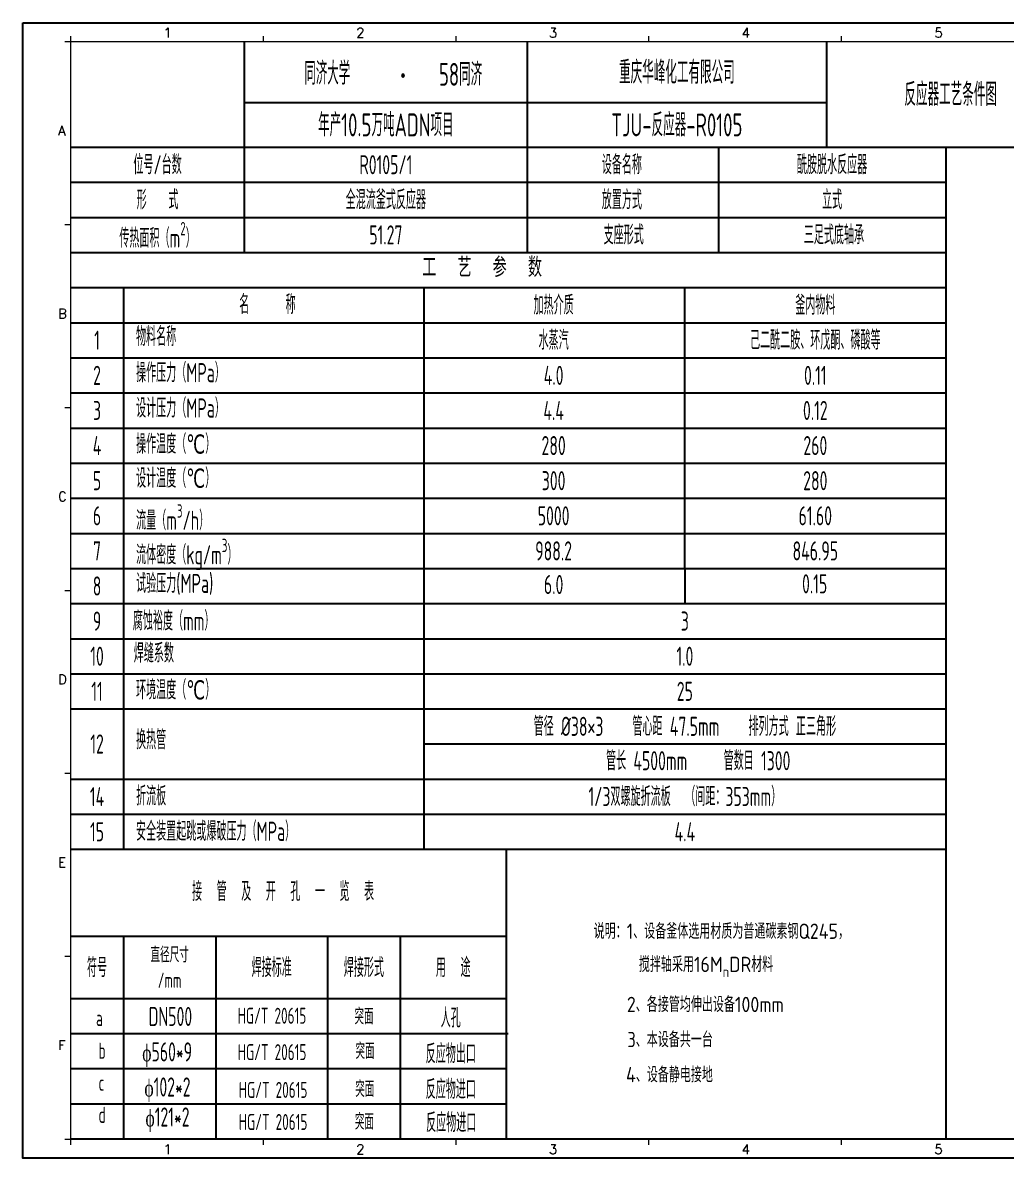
# Model space of a CAD drawing. Header units: millimetres. Extents: x 6802 to 7643, y 2128 to 2722.
# Drawn here: x 6802 to 7316, y 2128 to 2722 of the extents above; entities that cross this region are included whole.
import ezdxf

# ---------------------------------------------------------------- set-up
doc = ezdxf.new("R2010")
doc.units = ezdxf.units.MM
for name, color, linetype, lineweight in [('09-文本', 7, 'Continuous', 25), ('图框', 7, 'Continuous', 25), ('文字', 7, 'Continuous', 25), ('线框', 7, 'Continuous', 25), ('设备', 7, 'Continuous', 25)]:
    doc.layers.add(name, color=color, linetype=linetype, lineweight=lineweight)
doc.layers.add('0文本', color=7, linetype='Continuous')
doc.layers.add('图框内', color=7, linetype='Continuous')
doc.styles.add('7-gbcbig', font='gbenor.shx', dxfattribs={"width": 0.7, "height": 7, "bigfont": 'gbcbig.shx'})
doc.styles.add('Romans', font='romans.shx')
doc.styles.add('S-5', font='gbenor.shx', dxfattribs={"width": 0.7, "bigfont": 'gbcbig.shx'})
doc.styles.get("Standard").update_dxf_attribs({"font": 'arial.ttf'})
doc.styles.add('VAc', font='gbenor.shx', dxfattribs={"width": 0.7, "bigfont": 'gbcbig.shx'})
doc.styles.add('工程字', font='gbenor.shx', dxfattribs={"bigfont": 'gbcbig.shx'})

msp = doc.modelspace()

# ---------------------------------------------------------------- linework, layer by layer
at = {"layer": '图框'}
msp.add_lwpolyline([(6802.209, 2722.236), (7643.209, 2722.236), (7643.209, 2128.236), (6802.209, 2128.236)], close=True, dxfattribs=at)
at = {"layer": '图框内', "const_width": 0.7}
for points in [[(6827.209, 2712.236), (6827.209, 2715.236)], [(6927.959, 2712.236), (6927.959, 2715.236)], [(7028.709, 2712.236), (7028.709, 2715.236)], [(7129.459, 2712.236), (7129.459, 2715.236)], [(7230.209, 2712.236), (7230.209, 2715.236)], [(6827.209, 2712.236), (6824.209, 2712.236)], [(6827.209, 2712.236), (6827.209, 2138.236)], [(6827.209, 2712.236), (7633.209, 2712.236)], [(6827.209, 2616.566), (6824.209, 2616.566)], [(6827.209, 2520.896), (6824.209, 2520.896)], [(6827.209, 2425.226), (6824.209, 2425.226)], [(6827.209, 2329.556), (6824.209, 2329.556)], [(6827.209, 2233.886), (6824.209, 2233.886)], [(6827.209, 2138.236), (6824.209, 2138.236)], [(6827.209, 2138.236), (7633.209, 2138.236)], [(6827.209, 2135.236), (6827.209, 2138.236)], [(6927.959, 2135.236), (6927.959, 2138.236)], [(7028.709, 2135.236), (7028.709, 2138.236)], [(7129.459, 2135.236), (7129.459, 2138.236)], [(7230.209, 2135.236), (7230.209, 2138.236)]]:
    msp.add_lwpolyline(points, dxfattribs=at)
at = {"layer": '线框'}
for p, q in [((6918.166, 2602.049), (6918.166, 2712.236)), ((7065.921, 2712.236), (7065.921, 2657.142)), ((7222.485, 2712.236), (7222.485, 2657.142)), ((7222.485, 2680.34), (6918.166, 2680.34)), ((6827.209, 2657.142), (7633.209, 2657.142)), ((7065.921, 2657.142), (7065.921, 2602.049)), ((7165.91, 2657.142), (7165.91, 2602.049)), ((7284.762, 2657.142), (7284.762, 2138.236)), ((6827.209, 2638.778), (7284.762, 2638.778)), ((6827.209, 2620.413), (7284.762, 2620.413)), ((6827.209, 2602.049), (7284.762, 2602.049)), ((6827.209, 2583.684), (7284.762, 2583.684)), ((6854.915, 2583.684), (6854.915, 2289.851)), ((7011.981, 2583.684), (7011.981, 2289.851)), ((7148.369, 2436.768), (7148.369, 2583.684)), ((6827.209, 2565.32), (7284.762, 2565.32)), ((6827.209, 2546.955), (7284.762, 2546.955)), ((6827.209, 2528.59), (7284.762, 2528.59)), ((6827.209, 2510.226), (7284.762, 2510.226)), ((6827.209, 2491.861), (7284.762, 2491.861)), ((6827.209, 2473.497), (7284.762, 2473.497)), ((6827.209, 2455.132), (7284.762, 2455.132)), ((6827.209, 2436.768), (7284.762, 2436.768)), ((6827.209, 2418.403), (7284.762, 2418.403)), ((6827.209, 2400.039), (7284.762, 2400.039)), ((6827.209, 2381.674), (7284.762, 2381.674)), ((6827.209, 2363.309), (7284.762, 2363.309)), ((7011.981, 2344.945), (7284.762, 2344.945)), ((6827.209, 2326.58), (7284.762, 2326.58)), ((6827.209, 2308.216), (7284.762, 2308.216)), ((6827.209, 2289.851), (7284.762, 2289.851)), ((7054.965, 2289.851), (7054.965, 2138.236)), ((6827.209, 2244.342), (7054.965, 2244.342)), ((6854.915, 2244.342), (6854.915, 2138.236)), ((6903.161, 2244.342), (6903.161, 2138.236)), ((6961.595, 2244.342), (6961.595, 2138.236)), ((6999.537, 2244.342), (6999.537, 2138.236)), ((6854.915, 2225.978), (6854.915, 2138.236)), ((6903.161, 2225.978), (6903.161, 2138.236)), ((6961.595, 2225.978), (6961.595, 2138.236)), ((6999.537, 2225.978), (6999.537, 2138.236)), ((7054.965, 2211.694), (6827.209, 2211.694)), ((7055.986, 2193.33), (6827.209, 2193.33)), ((7054.965, 2174.965), (6827.209, 2174.965)), ((7054.965, 2156.601), (6827.209, 2156.601)), ((7633.209, 2138.236), (6827.209, 2138.236)), ((7054.965, 2138.236), (6827.209, 2138.236))]:
    msp.add_line(p, q, dxfattribs=at)
at = {"layer": '设备'}
msp.add_line((7148.369, 2436.768), (7148.369, 2418.403), dxfattribs=at)

# ---------------------------------------------------------------- texts
at = {"layer": '09-文本', "char_height": 11.92269, "width": 54.94539, "style": '7-gbcbig'}
for s, insert, attachment_point in [('\\pi5.78018;同济大学             ', (6943.64, 2695.764), 4), ('58同济          ', (7031.098, 2695.214), 5)]:
    msp.add_mtext(s, dxfattribs=dict(at, insert=insert, attachment_point=attachment_point))
at = {"layer": '09-文本', "insert": (6996.382, 2698.707), "char_height": 8.51621, "width": 137.97248, "attachment_point": 1}
msp.add_mtext('{\\fFangSong|b0|i0|c134|p49;\\W0.8;·}', dxfattribs=at)
at = {"layer": '0文本', "style": 'S-5'}
for s, insert, char_height, width, attachment_point in [('DN500', (6868.014, 2207.425), 10, 50, 1), ('HG/T 20615', (6914.553, 2206.996), 8.3833, 41.91632, 1), ('突面', (6975.625, 2206.655), 8.3833, 41.91632, 1), ('人孔', (7025.963, 2201.683), 10, 50, 5), ('\\pi7.26813;a', (6833.266, 2205.768), 8.38326, 16.76653, 1), ('b', (6841.861, 2188.678), 8.383, 16.76653, 1), ('{\\fTimes New Roman|b0|i0|c0|p18;\\H0.875x;ϕ}560*9', (6864.673, 2188.904), 10, 50, 1), ('HG/T 20615', (6914.623, 2187.955), 8.3833, 41.91632, 1), ('突面', (6976.143, 2188.521), 8.3833, 41.91632, 1), ('反应物出口', (7026.004, 2182.858), 10, 50, 5), ('c', (6841.861, 2171.911), 8.383, 16.76653, 1), ('{\\fTimes New Roman|b0|i0|c0|p18;\\H0.875x;ϕ}102*2', (6865.803, 2170.53), 10, 50, 1), ('HG/T 20615', (6915.152, 2168.192), 8.3833, 41.91632, 1), ('突面', (6976.059, 2168.646), 8.3833, 41.91632, 1), ('反应物进口', (7026.004, 2164.257), 10, 50, 5), ('d', (6841.861, 2155.145), 8.383, 16.76653, 1), ('{\\fTimes New Roman|b0|i0|c0|p18;\\H0.875x;ϕ}121*2', (6866.368, 2154.832), 10, 50, 1), ('HG/T 20615', (6915.152, 2151.426), 8.3833, 41.91632, 1), ('突面', (6975.838, 2151.597), 8.3833, 41.91632, 1), ('反应物进口', (7026.226, 2146.839), 10, 50, 5)]:
    msp.add_mtext(s, dxfattribs=dict(at, insert=insert, char_height=char_height, width=width, attachment_point=attachment_point))
at = {"layer": '文字'}
for s, insert, char_height, width, attachment_point, style in [('1', (6875.815, 2719.475), 5, 65.29169, 1, 'Romans'), ('2', (6976.565, 2719.475), 5, 65.29169, 1, 'Romans'), ('3', (7077.315, 2719.475), 5, 65.29169, 1, 'Romans'), ('4', (7178.065, 2719.475), 5, 65.29169, 1, 'Romans'), ('5', (7278.815, 2719.475), 5, 65.29169, 1, 'Romans'), ('重庆华峰化工有限公司', (7144.203, 2696.288), 12, 156.564, 5, 'VAc'), ('反应器工艺条件图', (7287.341, 2684.689), 12, 129.71349, 5, 'VAc'), ('年产10.5万吨ADN项目', (6992.043, 2668.741), 12, 147.75507, 5, 'VAc'), ('TJU-反应器-R0105', (7144.203, 2668.741), 12, 156.564, 5, 'VAc'), ('A', (6820.712, 2668.251), 5, 22.04626, 1, 'Romans'), ('位号/台数', (6872.687, 2647.96), 10, 90.9561, 5, 'VAc'), ('R0105/1', (6992.043, 2647.96), 10, 147.75507, 5, 'VAc'), ('\\A1;设备名称', (7115.436, 2647.96), 10, 100.94703, 5, 'VAc'), ('酰胺脱水反应器', (7225.336, 2647.96), 10, 118.85243, 5, 'VAc'), ('形   式', (6872.687, 2629.596), 10, 90.9561, 5, 'VAc'), ('全混流釜式反应器', (6992.043, 2629.596), 10, 147.75507, 5, 'VAc'), ('\\A1;放置方式', (7115.436, 2629.596), 10, 100.94703, 5, 'VAc'), ('立式', (7225.336, 2629.596), 10, 118.85243, 5, 'VAc'), ('\\A1;传热面积（m{\\H0.7x;\\S2^ ;\\H1.42857x;）}', (6872.687, 2611.21), 10, 90.9561, 5, 'VAc'), ('51.27', (6992.043, 2611.231), 10, 147.75507, 5, 'VAc'), ('\\A1;支座形式', (7116.394, 2611.231), 10, 100.94703, 5, 'VAc'), ('三足式底轴承', (7226.294, 2611.231), 10, 118.85243, 5, 'VAc'), ('工  艺  参  数', (7011.066, 2599.4), 10.2025, 170.68992, 1, '工程字'), ('\\pi22.53125;名     称', (6892.864, 2579.865), 10, 70.44608, 1, '7-gbcbig'), ('加热介质', (7079.757, 2574.502), 10, 136.38744, 5, 'VAc'), ('釜内物料', (7216.565, 2574.502), 10, 136.38744, 5, 'VAc'), ('B', (6820.712, 2572.581), 5, 22.04626, 1, 'Romans'), ('1', (6841.062, 2556.137), 10, 27.70597, 5, 'VAc'), ('物料名称', (6861.452, 2563.093), 10, 109.70324, 1, 'VAc'), ('水蒸汽', (7079.757, 2556.137), 10, 136.38744, 5, 'VAc'), ('己二酰二胺、环戊酮、磷酸等', (7216.563, 2556.137), 10, 136.38744, 5, 'VAc'), ('2', (6841.062, 2537.773), 10, 27.70597, 5, 'VAc'), ('操作压力（MPa）', (6861.452, 2544.178), 10, 109.70324, 1, 'VAc'), ('4.0', (7079.757, 2537.773), 10, 136.38744, 5, 'VAc'), ('0.11', (7216.563, 2537.773), 10, 136.38744, 5, 'VAc'), ('设计压力（MPa）', (6861.452, 2525.693), 10, 109.70324, 1, 'VAc'), ('3', (6841.062, 2519.408), 10, 27.70597, 5, 'VAc'), ('4.4', (7079.757, 2519.408), 10, 136.38744, 5, 'VAc'), ('0.12', (7216.563, 2519.408), 10, 136.38744, 5, 'VAc'), ('操作温度（℃） ', (6861.452, 2506.858), 10, 109.70324, 1, 'VAc'), ('4', (6841.062, 2501.044), 10, 27.70597, 5, 'VAc'), ('280', (7079.757, 2501.044), 10, 136.38744, 5, 'VAc'), ('260', (7216.563, 2501.044), 10, 136.38744, 5, 'VAc'), ('设计温度（℃）', (6861.452, 2488.991), 10, 109.70324, 1, 'VAc'), ('5', (6841.062, 2482.679), 10, 27.70597, 5, 'VAc'), ('300', (7079.757, 2482.679), 10, 136.38744, 5, 'VAc'), ('280', (7216.563, 2482.679), 10, 136.38744, 5, 'VAc'), ('C', (6820.712, 2476.911), 5, 22.04626, 1, 'Romans'), ('6', (6841.062, 2464.315), 10, 27.70597, 5, 'VAc'), ('\\A1;流量（m{\\H0.7x;\\S3^ ;}/h）', (6861.452, 2470.342), 10, 109.70324, 1, 'VAc'), ('5000', (7079.757, 2464.315), 10, 136.38744, 5, 'VAc'), ('61.60', (7216.563, 2464.315), 10, 136.38744, 5, 'VAc'), ('7', (6841.062, 2445.95), 10, 27.70597, 5, 'VAc'), ('\\A1;流体密度（kg/m{\\H0.7x;\\S3^ ;}） ', (6861.452, 2452.319), 10, 109.70324, 1, 'VAc'), ('988.2', (7079.757, 2445.95), 10, 136.38744, 5, 'VAc'), ('846.95', (7216.563, 2445.95), 10, 136.38744, 5, 'VAc'), ('8', (6841.062, 2427.585), 10, 27.70597, 5, 'VAc'), ('试验压力(MPa)', (6861.452, 2433.954), 10, 109.70324, 1, 'VAc'), ('6.0', (7079.757, 2428.364), 10, 136.38744, 5, 'VAc'), ('0.15', (7216.218, 2428.731), 10, 136.38744, 5, 'VAc'), ('9', (6841.062, 2409.221), 10, 27.70597, 5, 'VAc'), ('腐蚀裕度（mm）', (6859.766, 2414.344), 10, 109.70324, 1, 'VAc'), ('10', (6841.062, 2390.856), 10, 27.70597, 5, 'VAc'), ('焊缝系数', (6860.27, 2397.49), 10, 109.70324, 1, 'VAc'), ('D', (6820.712, 2381.241), 5, 22.04626, 1, 'Romans'), ('11', (6841.062, 2372.492), 10, 27.70597, 5, 'VAc'), ('环境温度（℃）                                    ', (6861.452, 2378.283), 10, 109.70324, 1, 'VAc'), ('管径 %%C38×3    管心距 47.5mm    排列方式 正三角形', (7148.372, 2354.127), 10, 272.78053, 5, 'VAc'), ('换热管', (6861.452, 2352.177), 10, 109.70324, 1, 'VAc'), ('12', (6841.062, 2344.945), 10, 27.70597, 5, 'VAc'), ('管长 4500mm     管数目 1300             ', (7107.153, 2336.18), 10, 242.65575, 4, 'VAc'), ('折流板', (6861.452, 2322.765), 10, 109.70324, 1, 'VAc'), ('1/3双螺旋折流板  （间距：353mm）', (7148.372, 2317.398), 10, 272.78053, 5, 'VAc'), ('14', (6841.062, 2317.398), 10, 27.70597, 5, 'VAc'), ('安全装置起跳或爆破压力（MPa）', (6861.452, 2304.278), 10, 109.70324, 1, 'VAc'), ('15', (6841.062, 2299.034), 10, 27.70597, 5, 'VAc'), ('E', (6820.712, 2285.571), 5, 22.04626, 1, 'Romans'), ('接  管  及  开  孔  一  览  表', (6938.332, 2267.817), 10, 457.55252, 5, 'VAc'), ('\\A1;说明：1、设备釜体选用材质为普通碳素钢Q245，', (7100.66, 2250.995), 8, 261.81554, 1, '工程字'), ('符号', (6841.062, 2228.018), 10, 27.70597, 5, 'VAc'), ('焊接标准', (6932.378, 2228.018), 10, 27.70597, 5, 'VAc'), ('焊接形式', (6980.566, 2228.018), 10, 27.70597, 5, 'VAc'), ('用  途', (7027.251, 2228.018), 10, 27.70597, 5, 'VAc'), ('\\A1;搅拌轴采用16M{\\H0.7x;\\S^ n;\\H1.42857x;DR材料}', (7124.322, 2233.658), 8, 261.81554, 1, '工程字'), ('直径尺寸/mm', (6879.038, 2228.018), 8, 27.70597, 5, 'VAc'), (' 2、各接管均伸出设备100mm', (7113.702, 2212.71), 8, 261.81554, 1, '工程字'), (' {\\W0.9;3}、本设备共一台', (7114.034, 2194.345), 8, 261.81554, 1, '工程字'), ('F', (6820.712, 2189.901), 5, 22.04626, 1, 'Romans'), (' 4、设备静电接地', (7113.248, 2175.981), 8, 261.81554, 1, '工程字'), ('1', (6875.815, 2135.475), 5, 65.29169, 1, 'Romans'), ('2', (6976.565, 2135.475), 5, 65.29169, 1, 'Romans'), ('3', (7077.315, 2135.475), 5, 65.29169, 1, 'Romans'), ('4', (7178.065, 2135.475), 5, 65.29169, 1, 'Romans'), ('5', (7278.815, 2135.475), 5, 65.29169, 1, 'Romans')]:
    msp.add_mtext(s, dxfattribs=dict(at, insert=insert, char_height=char_height, width=width, attachment_point=attachment_point, style=style))
at = {"layer": '设备', "char_height": 10, "width": 272.78053, "attachment_point": 5, "style": 'VAc'}
for s, insert in [('3', (7148.372, 2409.221)), ('1.0', (7148.372, 2390.856)), ('25', (7148.372, 2372.492)), ('4.4', (7148.372, 2299.034))]:
    msp.add_mtext(s, dxfattribs=dict(at, insert=insert))

doc.saveas('drawing.dxf')
